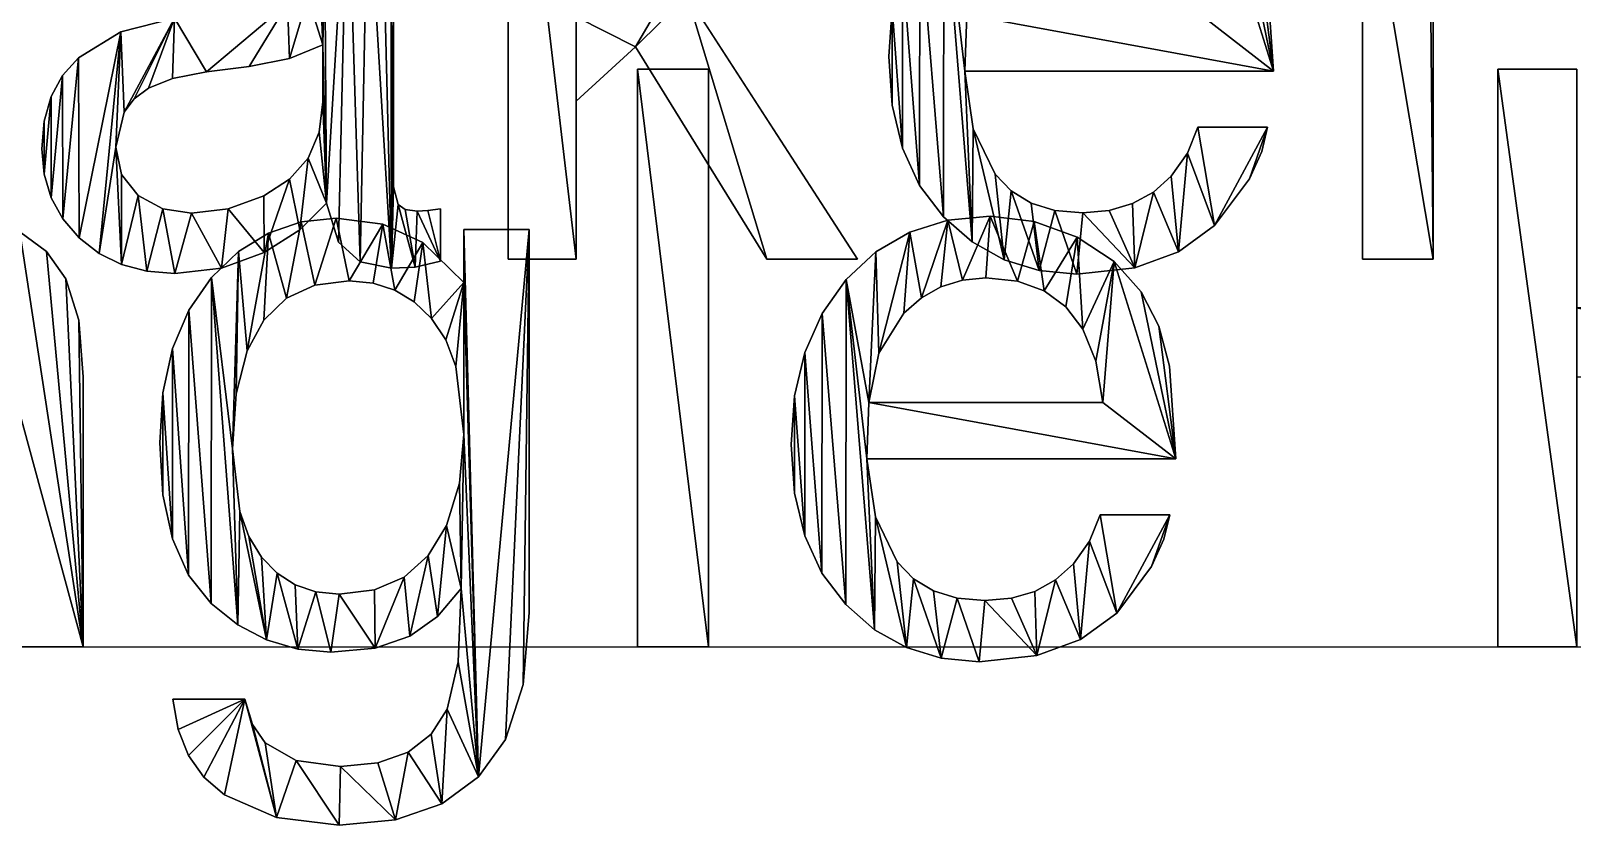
# Model space of a CAD drawing. Extents: x 0 to 249, y -3 to 160.
# Drawn here: x 16.71 to 41.96, y -2.92 to 10.09 of the extents above; entities that cross this region are included whole.
import ezdxf

# ---------------------------------------------------------------- set-up
doc = ezdxf.new("R2010")
doc.units = 0
doc.layers.get('0').update_dxf_attribs({"color": 13, "linetype": 'CONTINUOUS'})

# ---------------------------------------------------------------- blocks, each defined once
blk = doc.blocks.new('BUILD_BOX')
for p, q in [((0, 0), (248.92, 0)), ((0, 0, 149.86), (248.92, 0, 149.86))]:
    blk.add_line(p, q)
at = {"color": 254}
mesh = blk.add_polyface(dxfattribs=at)
corners = [(248.92, 0), (0, 160.02), (0, 0), (248.92, 160.02)]
mesh.append_faces([[corners[k] for k in face] for face in [(0, 1, 2), (1, 0, 3)]], dxfattribs={"vtx0": -1, "color": 254})
blk = doc.blocks.new('MAKERBOT_REPLICATOR_2X')
at = {"color": 18}
for p, q in [((18.181, 0, 0.051), (18.181, 9.464, 0.051)), ((32.174, 0, 0.051), (32.174, 6.9, 0.051)), ((21.112, 4.317, 0.051), (23.902, 0, 0.051)), ((24.418, 3.318, 0.051), (24.474, 4.11, 0.051)), ((10.884, 3.007, 0.051), (11.146, 3.299, 0.051)), ((14.599, 3.286, 0.051), (13.942, 3.157, 0.051)), ((15.147, 3.511, 0.051), (14.599, 3.286, 0.051)), ((15.147, 2.577, 0.051), (15.147, 3.511, 0.051)), ((20.268, 3.479, 0.051), (19.296, 2.59, 0.051)), ((22.42, 0, 0.051), (20.268, 3.479, 0.051)), ((24.473, 2.521, 0.051), (24.418, 3.318, 0.051)), ((13.24, 3.067, 0.051), (12.687, 2.959, 0.051)), ((13.942, 3.157, 0.051), (13.24, 3.067, 0.051)), ((30.718, 3.08, 0.051), (25.661, 3.08, 0.051)), ((10.696, 2.662, 0.051), (10.884, 3.007, 0.051)), ((12.293, 2.803, 0.051), (12.059, 2.629, 0.051)), ((12.687, 2.959, 0.051), (12.293, 2.803, 0.051)), ((10.584, 2.263, 0.051), (10.696, 2.662, 0.051)), ((12.059, 2.629, 0.051), (11.891, 2.41, 0.051)), ((15.086, 2.08, 0.051), (15.147, 2.577, 0.051)), ((19.296, 2.59, 0.051), (19.296, 0, 0.051)), ((11.891, 2.41, 0.051), (11.758, 1.836, 0.051)), ((24.641, 1.818, 0.051), (24.473, 2.521, 0.051)), ((10.547, 1.81, 0.051), (10.584, 2.263, 0.051)), ((14.905, 1.657, 0.051), (15.086, 2.08, 0.051)), ((29.307, 1.735, 0.051), (29.481, 2.165, 0.051)), ((29.481, 2.165, 0.051), (30.622, 2.165, 0.051)), ((30.622, 2.165, 0.051), (30.524, 1.763, 0.051)), ((10.585, 1.391, 0.051), (10.547, 1.81, 0.051)), ((11.758, 1.836, 0.051), (11.85, 1.387, 0.051)), ((24.921, 1.208, 0.051), (24.641, 1.818, 0.051)), ((14.603, 1.31, 0.051), (14.905, 1.657, 0.051)), ((29.043, 1.359, 0.051), (29.307, 1.735, 0.051)), ((30.524, 1.763, 0.051), (30.322, 1.318, 0.051)), ((10.699, 1.007, 0.051), (10.585, 1.391, 0.051)), ((11.85, 1.387, 0.051), (12.125, 1.044, 0.051)), ((14.18, 1.037, 0.051), (14.603, 1.31, 0.051)), ((26.157, 1.395, 0.051), (26.421, 1.117, 0.051)), ((28.75, 1.097, 0.051), (29.043, 1.359, 0.051)), ((12.125, 1.044, 0.051), (12.526, 0.826, 0.051)), ((13.597, 0.825, 0.051), (14.18, 1.037, 0.051)), ((25.313, 0.693, 0.051), (24.921, 1.208, 0.051)), ((26.421, 1.117, 0.051), (26.748, 0.919, 0.051)), ((28.41, 0.91, 0.051), (28.75, 1.097, 0.051)), ((10.889, 0.661, 0.051), (10.699, 1.007, 0.051)), ((12.526, 0.826, 0.051), (12.995, 0.754, 0.051)), ((12.995, 0.754, 0.051), (13.597, 0.825, 0.051)), ((15.205, 0.915, 0.051), (14.773, 0.482, 0.051)), ((15.404, 0.277, 0.051), (15.205, 0.915, 0.051)), ((16.38, 0.896, 0.051), (16.496, 0.813, 0.051)), ((16.496, 0.813, 0.051), (16.693, 0.786, 0.051)), ((16.693, 0.786, 0.051), (16.867, 0.796, 0.051)), ((16.867, 0.796, 0.051), (17.073, 0.825, 0.051)), ((17.073, 0.825, 0.051), (17.073, -0.032, 0.051)), ((26.748, 0.919, 0.051), (27.139, 0.8, 0.051)), ((27.139, 0.8, 0.051), (27.594, 0.76, 0.051)), ((27.594, 0.76, 0.051), (28.025, 0.798, 0.051)), ((28.025, 0.798, 0.051), (28.41, 0.91, 0.051)), ((11.155, 0.351, 0.051), (10.889, 0.661, 0.051)), ((25.785, 0.282, 0.051), (25.313, 0.693, 0.051)), ((11.482, 0.096, 0.051), (11.155, 0.351, 0.051)), ((14.773, 0.482, 0.051), (14.187, 0.11, 0.051)), ((15.757, -0.042, 0.051), (15.404, 0.277, 0.051)), ((26.307, -0.01, 0.051), (25.785, 0.282, 0.051)), ((11.852, -0.086, 0.051), (11.482, 0.096, 0.051)), ((14.187, 0.11, 0.051), (13.489, -0.147, 0.051)), ((19.296, 0, 0.051), (18.181, 0, 0.051)), ((23.902, 0, 0.051), (22.42, 0, 0.051)), ((33.334, 0, 0.051), (32.174, 0, 0.051)), ((12.266, -0.195, 0.051), (11.852, -0.086, 0.051)), ((12.724, -0.232, 0.051), (12.266, -0.195, 0.051)), ((13.489, -0.147, 0.051), (12.724, -0.232, 0.051)), ((16.274, -0.148, 0.051), (15.757, -0.042, 0.051)), ((16.661, -0.129, 0.051), (16.274, -0.148, 0.051)), ((17.073, -0.032, 0.051), (16.661, -0.129, 0.051)), ((26.877, -0.186, 0.051), (26.307, -0.01, 0.051)), ((27.497, -0.245, 0.051), (26.877, -0.186, 0.051))]:
    blk.add_line(p, q, dxfattribs=at)
for points in [[(16.259, 5.618, 0.051), (16.306, 5.161, 0.051), (16.306, 1.185, 0.051), (16.38, 0.896, 0.051)], [(30.441, 5.252, 0.051), (30.615, 4.6, 0.051), (30.718, 3.08, 0.051)], [(33.452, 4.66, 0.051), (33.334, 3.969, 0.051), (33.334, 0, 0.051)], [(11.146, 3.299, 0.051), (11.838, 3.725, 0.051), (12.718, 3.949, 0.051), (14.567, 4.181, 0.051)], [(25.661, 3.08, 0.051), (25.801, 2.133, 0.051), (26.157, 1.395, 0.051)], [(30.322, 1.318, 0.051), (29.752, 0.554, 0.051), (29.161, 0.122, 0.051)], [(29.161, 0.122, 0.051), (28.444, -0.142, 0.051), (27.497, -0.245, 0.051)]]:
    blk.add_polyline3d(points, dxfattribs=at)
mesh = blk.add_polyface(dxfattribs=at)
corners = [(22.42, 0, 0.051), (21.112, 4.317, 0.051), (20.268, 3.479, 0.051), (23.902, 0, 0.051), (19.296, 3.969, 0.051), (19.296, 2.59, 0.051), (22.272, 6.9, 0.051), (23.754, 6.9, 0.051), (19.296, 0, 0.051), (18.181, 9.464, 0.051), (18.181, 0, 0.051), (19.296, 9.464, 0.051)]
mesh.append_faces([[corners[k] for k in face] for face in [(1, 0, 3), (6, 1, 7), (8, 9, 10)]], dxfattribs={"vtx0": -1, "color": 18})
mesh.append_faces([[corners[k] for k in face] for face in [(0, 1, 2), (2, 4, 5), (4, 2, 6), (9, 8, 11), (11, 5, 4)]], dxfattribs={"vtx0": -1, "vtx1": -1, "color": 18})
mesh.append_faces([[corners[k] for k in face] for face in [(6, 2, 1)]], dxfattribs={"vtx0": -1, "vtx1": -1, "vtx2": -1, "color": 18})
mesh.append_faces([[corners[k] for k in face] for face in [(11, 8, 5)]], dxfattribs={"vtx0": -1, "vtx2": -1, "color": 18})
mesh = blk.add_polyface(dxfattribs=at)
corners = [(11.852, -0.086, 0.051), (11.758, 1.836, 0.051), (11.482, 0.096, 0.051), (11.85, 1.387, 0.051), (12.125, 1.044, 0.051), (12.266, -0.195, 0.051), (12.526, 0.826, 0.051), (12.724, -0.232, 0.051), (12.995, 0.754, 0.051), (13.489, -0.147, 0.051), (13.597, 0.825, 0.051), (14.187, 0.11, 0.051), (14.18, 1.037, 0.051), (14.603, 1.31, 0.051), (14.773, 0.482, 0.051), (14.905, 1.657, 0.051), (15.205, 0.915, 0.051), (15.086, 2.08, 0.051), (15.147, 2.577, 0.051), (15.147, 3.511, 0.051), (15.179, 4.961, 0.051), (16.274, -0.148, 0.051), (16.38, 0.896, 0.051), (16.306, 1.185, 0.051), (16.661, -0.129, 0.051), (16.496, 0.813, 0.051), (16.693, 0.786, 0.051), (17.073, -0.032, 0.051), (16.867, 0.796, 0.051), (17.073, 0.825, 0.051), (11.983, 4.793, 0.051), (10.965, 5.383, 0.051), (10.901, 4.793, 0.051), (11.124, 5.875, 0.051), (11.379, 6.27, 0.051), (11.729, 6.568, 0.051), (12.085, 5.262, 0.051), (12.588, 6.943, 0.051), (12.26, 5.599, 0.051), (12.483, 5.813, 0.051), (12.772, 5.966, 0.051), (13.575, 7.068, 0.051), (13.549, 6.088, 0.051), (14.244, 6.021, 0.051), (14.678, 6.952, 0.051), (14.757, 5.821, 0.051), (15.552, 6.604, 0.051), (15.073, 5.472, 0.051), (15.404, 0.277, 0.051), (15.757, -0.042, 0.051), (15.882, 6.34, 0.051), (16.118, 6.011, 0.051), (16.259, 5.618, 0.051), (16.306, 5.161, 0.051), (10.585, 1.391, 0.051), (10.584, 2.263, 0.051), (10.547, 1.81, 0.051), (10.696, 2.662, 0.051), (10.699, 1.007, 0.051), (10.884, 3.007, 0.051), (10.889, 0.661, 0.051), (11.146, 3.299, 0.051), (11.155, 0.351, 0.051), (11.838, 3.725, 0.051), (11.891, 2.41, 0.051), (12.718, 3.949, 0.051), (12.059, 2.629, 0.051), (12.293, 2.803, 0.051), (12.687, 2.959, 0.051), (13.24, 3.067, 0.051), (14.567, 4.181, 0.051), (13.942, 3.157, 0.051), (14.599, 3.286, 0.051), (14.9, 4.291, 0.051), (15.101, 4.516, 0.051)]
mesh.append_faces([[corners[k] for k in face] for face in [(28, 27, 29), (30, 31, 32), (54, 55, 56)]], dxfattribs={"vtx0": -1, "color": 18})
mesh.append_faces([[corners[k] for k in face] for face in [(0, 1, 2), (1, 0, 3), (3, 0, 4), (4, 5, 6), (6, 7, 8), (8, 9, 10), (10, 11, 12), (12, 11, 13), (13, 14, 15), (15, 16, 17), (17, 16, 18), (18, 16, 19), (22, 24, 25), (25, 24, 26), (26, 27, 28), (31, 30, 33), (33, 30, 34), (34, 30, 35), (35, 36, 37), (37, 40, 41), (41, 43, 44), (44, 45, 46), (46, 49, 50), (50, 21, 51), (51, 21, 52), (52, 21, 53), (53, 21, 23), (55, 54, 57), (57, 58, 59), (59, 60, 61), (61, 62, 63), (63, 64, 65), (65, 69, 70), (70, 72, 73), (73, 19, 74), (74, 19, 20)]], dxfattribs={"vtx0": -1, "vtx1": -1, "color": 18})
mesh.append_faces([[corners[k] for k in face] for face in [(19, 16, 20), (46, 20, 16), (63, 2, 1)]], dxfattribs={"vtx0": -1, "vtx1": -1, "vtx2": -1, "color": 18})
mesh.append_faces([[corners[k] for k in face] for face in [(4, 0, 5), (6, 5, 7), (8, 7, 9), (10, 9, 11), (13, 11, 14), (15, 14, 16), (21, 22, 23), (22, 21, 24), (26, 24, 27), (35, 30, 36), (37, 36, 38), (37, 38, 39), (37, 39, 40), (41, 40, 42), (41, 42, 43), (44, 43, 45), (46, 45, 47), (46, 47, 20), (46, 16, 48), (46, 48, 49), (50, 49, 21), (57, 54, 58), (59, 58, 60), (61, 60, 62), (63, 62, 2), (63, 1, 64), (65, 64, 66), (65, 66, 67), (65, 67, 68), (65, 68, 69), (70, 69, 71), (70, 71, 72), (73, 72, 19)]], dxfattribs={"vtx0": -1, "vtx2": -1, "color": 18})
mesh = blk.add_polyface(dxfattribs=at)
corners = [(24.473, 2.521, 0.051), (24.474, 4.11, 0.051), (24.418, 3.318, 0.051), (24.641, 1.818, 0.051), (24.643, 4.824, 0.051), (24.921, 1.208, 0.051), (24.925, 5.46, 0.051), (25.313, 0.693, 0.051), (25.319, 6.017, 0.051), (25.785, 0.282, 0.051), (25.661, 3.08, 0.051), (25.801, 2.133, 0.051), (26.307, -0.01, 0.051), (26.157, 1.395, 0.051), (26.421, 1.117, 0.051), (26.877, -0.186, 0.051), (26.748, 0.919, 0.051), (27.139, 0.8, 0.051), (27.497, -0.245, 0.051), (27.594, 0.76, 0.051), (28.444, -0.142, 0.051), (28.025, 0.798, 0.051), (28.41, 0.91, 0.051), (28.75, 1.097, 0.051), (29.161, 0.122, 0.051), (29.043, 1.359, 0.051), (29.307, 1.735, 0.051), (29.752, 0.554, 0.051), (29.481, 2.165, 0.051), (30.622, 2.165, 0.051), (30.322, 1.318, 0.051), (30.524, 1.763, 0.051), (30.718, 3.08, 0.051), (25.693, 4.001, 0.051), (29.526, 4.001, 0.051), (29.708, 6.315, 0.051), (30.151, 5.818, 0.051), (30.441, 5.252, 0.051), (30.615, 4.6, 0.051), (25.805, 6.471, 0.051), (25.853, 4.812, 0.051), (26.36, 6.795, 0.051), (26.267, 5.467, 0.051), (26.553, 5.719, 0.051), (26.984, 6.99, 0.051), (26.872, 5.899, 0.051), (27.223, 6.007, 0.051), (27.677, 7.055, 0.051), (27.607, 6.043, 0.051), (28.124, 5.991, 0.051), (28.401, 6.968, 0.051), (28.562, 5.834, 0.051), (29.101, 6.71, 0.051), (28.92, 5.572, 0.051), (29.198, 5.206, 0.051), (29.409, 4.679, 0.051)]
mesh.append_faces([[corners[k] for k in face] for face in [(0, 1, 2), (29, 30, 31), (37, 32, 38)]], dxfattribs={"vtx0": -1, "color": 18})
mesh.append_faces([[corners[k] for k in face] for face in [(1, 3, 4), (4, 5, 6), (6, 7, 8), (10, 9, 11), (11, 12, 13), (13, 12, 14), (14, 15, 16), (16, 15, 17), (17, 18, 19), (19, 20, 21), (21, 20, 22), (22, 20, 23), (23, 24, 25), (25, 24, 26), (26, 27, 28), (28, 27, 29), (32, 33, 10), (33, 32, 34), (35, 32, 36), (36, 32, 37), (8, 33, 39), (39, 40, 41), (41, 43, 44), (44, 46, 47), (47, 49, 50), (50, 51, 52), (52, 54, 35)]], dxfattribs={"vtx0": -1, "vtx1": -1, "color": 18})
mesh.append_faces([[corners[k] for k in face] for face in [(8, 9, 10), (34, 32, 35), (33, 8, 10)]], dxfattribs={"vtx0": -1, "vtx1": -1, "vtx2": -1, "color": 18})
mesh.append_faces([[corners[k] for k in face] for face in [(1, 0, 3), (4, 3, 5), (6, 5, 7), (8, 7, 9), (11, 9, 12), (14, 12, 15), (17, 15, 18), (19, 18, 20), (23, 20, 24), (26, 24, 27), (29, 27, 30), (39, 33, 40), (41, 40, 42), (41, 42, 43), (44, 43, 45), (44, 45, 46), (47, 46, 48), (47, 48, 49), (50, 49, 51), (52, 51, 53), (52, 53, 54), (35, 54, 55), (35, 55, 34)]], dxfattribs={"vtx0": -1, "vtx2": -1, "color": 18})
mesh = blk.add_polyface(dxfattribs=at)
corners = [(33.334, 0, 0.051), (32.174, 6.9, 0.051), (32.174, 0, 0.051), (33.276, 5.708, 0.051), (33.334, 3.969, 0.051), (33.51, 6.094, 0.051), (33.452, 4.66, 0.051), (33.804, 5.267, 0.051), (33.94, 6.555, 0.051), (34.065, 5.513, 0.051), (34.508, 6.93, 0.051), (34.376, 5.69, 0.051), (34.738, 5.795, 0.051), (35.157, 7.055, 0.051), (35.151, 5.831, 0.051), (35.341, 5.824, 0.051), (35.267, 7.048, 0.051), (35.531, 7.022, 0.051), (35.531, 5.798, 0.051), (33.276, 6.9, 0.051)]
mesh.append_faces([[corners[k] for k in face] for face in [(0, 1, 2), (17, 15, 18)]], dxfattribs={"vtx0": -1, "color": 18})
mesh.append_faces([[corners[k] for k in face] for face in [(3, 4, 5), (5, 7, 8), (8, 9, 10), (10, 12, 13), (13, 15, 16), (16, 15, 17)]], dxfattribs={"vtx0": -1, "vtx1": -1, "color": 18})
mesh.append_faces([[corners[k] for k in face] for face in [(1, 0, 3)]], dxfattribs={"vtx0": -1, "vtx1": -1, "vtx2": -1, "color": 18})
mesh.append_faces([[corners[k] for k in face] for face in [(3, 0, 4), (5, 4, 6), (5, 6, 7), (8, 7, 9), (10, 9, 11), (10, 11, 12), (13, 12, 14), (13, 14, 15)]], dxfattribs={"vtx0": -1, "vtx2": -1, "color": 18})
mesh.append_faces([[corners[k] for k in face] for face in [(19, 1, 3)]], dxfattribs={"vtx1": -1, "color": 18})
blk = doc.blocks.new('3D_PRINTER_BUILD_VOLUME')
at = {"color": 18}
for p, q in [((26.653, 9.464, 0.051), (27.813, 9.464, 0.051)), ((26.653, 0, 0.051), (26.653, 9.464, 0.051)), ((27.813, 9.464, 0.051), (27.813, 0, 0.051)), ((40.743, 9.464, 0.051), (42.038, 9.464, 0.051)), ((40.743, 0, 0.051), (40.743, 9.464, 0.051)), ((20.608, 6.779, 0.051), (21.141, 6.962, 0.051)), ((21.141, 6.962, 0.051), (21.718, 7.022, 0.051)), ((21.718, 7.022, 0.051), (22.479, 6.923, 0.051)), ((22.479, 6.923, 0.051), (23.136, 6.623, 0.051)), ((23.806, 5.966, 0.051), (23.806, 6.836, 0.051)), ((23.806, 6.836, 0.051), (24.875, 6.836, 0.051)), ((31.109, 6.795, 0.051), (31.733, 6.99, 0.051)), ((31.733, 6.99, 0.051), (32.426, 7.055, 0.051)), ((32.426, 7.055, 0.051), (33.149, 6.968, 0.051)), ((33.149, 6.968, 0.051), (33.85, 6.71, 0.051)), ((16.532, 6.799, 0.051), (16.969, 6.478, 0.051)), ((20.118, 6.475, 0.051), (20.608, 6.779, 0.051)), ((23.136, 6.623, 0.051), (23.806, 5.966, 0.051)), ((30.554, 6.471, 0.051), (31.109, 6.795, 0.051)), ((33.85, 6.71, 0.051), (34.457, 6.315, 0.051)), ((16.969, 6.478, 0.051), (17.286, 6.03, 0.051)), ((19.673, 6.05, 0.051), (20.118, 6.475, 0.051)), ((30.068, 6.017, 0.051), (30.554, 6.471, 0.051)), ((34.457, 6.315, 0.051), (34.9, 5.818, 0.051)), ((17.286, 6.03, 0.051), (17.499, 5.349, 0.051)), ((19.302, 5.516, 0.051), (19.673, 6.05, 0.051)), ((21.367, 5.926, 0.051), (20.9, 5.711, 0.051)), ((21.931, 5.998, 0.051), (21.367, 5.926, 0.051)), ((22.322, 5.959, 0.051), (21.931, 5.998, 0.051)), ((22.677, 5.843, 0.051), (22.322, 5.959, 0.051)), ((22.995, 5.65, 0.051), (22.677, 5.843, 0.051)), ((29.673, 5.46, 0.051), (30.068, 6.017, 0.051)), ((31.621, 5.899, 0.051), (31.302, 5.719, 0.051)), ((31.972, 6.007, 0.051), (31.621, 5.899, 0.051)), ((32.355, 6.043, 0.051), (31.972, 6.007, 0.051)), ((32.873, 5.991, 0.051), (32.355, 6.043, 0.051)), ((33.31, 5.834, 0.051), (32.873, 5.991, 0.051)), ((33.668, 5.572, 0.051), (33.31, 5.834, 0.051)), ((34.9, 5.818, 0.051), (35.19, 5.252, 0.051)), ((20.9, 5.711, 0.051), (20.53, 5.353, 0.051)), ((23.278, 5.38, 0.051), (22.995, 5.65, 0.051)), ((31.302, 5.719, 0.051), (31.015, 5.467, 0.051)), ((33.946, 5.206, 0.051), (33.668, 5.572, 0.051)), ((19.037, 4.887, 0.051), (19.302, 5.516, 0.051)), ((20.53, 5.353, 0.051), (20.256, 4.851, 0.051)), ((23.509, 5.029, 0.051), (23.278, 5.38, 0.051)), ((29.392, 4.824, 0.051), (29.673, 5.46, 0.051)), ((31.015, 5.467, 0.051), (30.601, 4.812, 0.051)), ((34.157, 4.679, 0.051), (33.946, 5.206, 0.051)), ((18.879, 4.163, 0.051), (19.037, 4.887, 0.051)), ((20.256, 4.851, 0.051), (20.077, 4.144, 0.051)), ((23.674, 4.595, 0.051), (23.509, 5.029, 0.051)), ((29.222, 4.11, 0.051), (29.392, 4.824, 0.051)), ((30.601, 4.812, 0.051), (30.442, 4.001, 0.051)), ((34.275, 4.001, 0.051), (34.157, 4.679, 0.051)), ((29.166, 3.318, 0.051), (29.222, 4.11, 0.051)), ((30.442, 4.001, 0.051), (34.275, 4.001, 0.051)), ((29.222, 2.521, 0.051), (29.166, 3.318, 0.051)), ((35.467, 3.08, 0.051), (30.409, 3.08, 0.051)), ((23.522, 1.991, 0.051), (23.735, 2.682, 0.051)), ((19.036, 1.768, 0.051), (18.878, 2.491, 0.051)), ((29.39, 1.818, 0.051), (29.222, 2.521, 0.051)), ((20.136, 2.22, 0.051), (20.284, 1.811, 0.051)), ((34.056, 1.735, 0.051), (34.23, 2.165, 0.051)), ((34.23, 2.165, 0.051), (35.37, 2.165, 0.051)), ((35.37, 2.165, 0.051), (35.273, 1.763, 0.051)), ((19.299, 1.175, 0.051), (19.036, 1.768, 0.051)), ((20.284, 1.811, 0.051), (20.491, 1.472, 0.051)), ((23.222, 1.497, 0.051), (23.522, 1.991, 0.051)), ((29.67, 1.208, 0.051), (29.39, 1.818, 0.051)), ((33.792, 1.359, 0.051), (34.056, 1.735, 0.051)), ((35.273, 1.763, 0.051), (35.071, 1.318, 0.051)), ((20.491, 1.472, 0.051), (20.748, 1.206, 0.051)), ((22.828, 1.145, 0.051), (23.222, 1.497, 0.051)), ((30.906, 1.395, 0.051), (31.169, 1.117, 0.051)), ((33.498, 1.097, 0.051), (33.792, 1.359, 0.051)), ((19.666, 0.712, 0.051), (19.299, 1.175, 0.051)), ((20.748, 1.206, 0.051), (21.046, 1.016, 0.051)), ((21.046, 1.016, 0.051), (21.384, 0.901, 0.051)), ((22.342, 0.934, 0.051), (22.828, 1.145, 0.051)), ((30.062, 0.693, 0.051), (29.67, 1.208, 0.051)), ((31.169, 1.117, 0.051), (31.497, 0.919, 0.051)), ((33.159, 0.91, 0.051), (33.498, 1.097, 0.051)), ((21.384, 0.901, 0.051), (21.764, 0.863, 0.051)), ((21.764, 0.863, 0.051), (22.342, 0.934, 0.051)), ((23.761, 0.96, 0.051), (23.377, 0.499, 0.051)), ((31.497, 0.919, 0.051), (31.888, 0.8, 0.051)), ((31.888, 0.8, 0.051), (32.342, 0.76, 0.051)), ((32.342, 0.76, 0.051), (32.774, 0.798, 0.051)), ((32.774, 0.798, 0.051), (33.159, 0.91, 0.051)), ((20.104, 0.364, 0.051), (19.666, 0.712, 0.051)), ((30.534, 0.282, 0.051), (30.062, 0.693, 0.051)), ((20.577, 0.115, 0.051), (20.104, 0.364, 0.051)), ((23.377, 0.499, 0.051), (22.923, 0.174, 0.051)), ((31.055, -0.01, 0.051), (30.534, 0.282, 0.051)), ((21.085, -0.034, 0.051), (20.577, 0.115, 0.051)), ((22.923, 0.174, 0.051), (22.355, -0.019, 0.051)), ((17.569, 0, 0.051), (16.39, 0, 0.051)), ((21.628, -0.084, 0.051), (21.085, -0.034, 0.051)), ((22.355, -0.019, 0.051), (21.628, -0.084, 0.051)), ((27.813, 0, 0.051), (26.653, 0, 0.051)), ((31.626, -0.186, 0.051), (31.055, -0.01, 0.051)), ((32.246, -0.245, 0.051), (31.626, -0.186, 0.051)), ((42.038, 0, 0.051), (40.743, 0, 0.051)), ((19.125, -1.353, 0.051), (19.038, -0.857, 0.051)), ((19.038, -0.857, 0.051), (20.217, -0.857, 0.051)), ((20.217, -0.857, 0.051), (20.343, -1.268, 0.051)), ((23.271, -1.429, 0.051), (23.535, -1.018, 0.051)), ((19.296, -1.779, 0.051), (19.125, -1.353, 0.051)), ((20.343, -1.268, 0.051), (20.552, -1.572, 0.051)), ((22.893, -1.723, 0.051), (23.271, -1.429, 0.051)), ((20.552, -1.572, 0.051), (21.058, -1.862, 0.051)), ((22.399, -1.9, 0.051), (22.893, -1.723, 0.051)), ((19.55, -2.134, 0.051), (19.296, -1.779, 0.051)), ((21.058, -1.862, 0.051), (21.789, -1.959, 0.051)), ((21.789, -1.959, 0.051), (22.399, -1.9, 0.051)), ((19.889, -2.419, 0.051), (19.55, -2.134, 0.051)), ((24.048, -2.128, 0.051), (23.447, -2.567, 0.051))]:
    blk.add_line(p, q, dxfattribs=at)
for points in [[(24.875, 6.836, 0.051), (24.875, 0.56, 0.051), (24.779, -0.615, 0.051), (24.489, -1.514, 0.051), (24.048, -2.128, 0.051)], [(17.499, 5.349, 0.051), (17.569, 4.426, 0.051), (17.569, 0, 0.051)], [(35.19, 5.252, 0.051), (35.364, 4.6, 0.051), (35.467, 3.08, 0.051)], [(23.735, 2.682, 0.051), (23.806, 3.479, 0.051), (23.674, 4.595, 0.051)], [(18.878, 2.491, 0.051), (18.826, 3.344, 0.051), (18.879, 4.163, 0.051)], [(20.077, 4.144, 0.051), (20.018, 3.247, 0.051), (20.136, 2.22, 0.051)], [(30.409, 3.08, 0.051), (30.55, 2.133, 0.051), (30.906, 1.395, 0.051)], [(35.071, 1.318, 0.051), (34.501, 0.554, 0.051), (33.909, 0.122, 0.051)], [(23.535, -1.018, 0.051), (23.714, -0.246, 0.051), (23.761, 0.96, 0.051)], [(33.909, 0.122, 0.051), (33.193, -0.142, 0.051), (32.246, -0.245, 0.051)], [(23.447, -2.567, 0.051), (22.685, -2.831, 0.051), (21.764, -2.919, 0.051), (20.738, -2.794, 0.051), (19.889, -2.419, 0.051)]]:
    blk.add_polyline3d(points, dxfattribs=at)
for name, p in [('BUILD_BOX', (0, 0)), ('MAKERBOT_REPLICATOR_2X', (6.35, 6.35, 149.86))]:
    blk.add_blockref(name, p)
mesh = blk.add_polyface(dxfattribs=at)
corners = [(27.813, 0, 0.051), (26.653, 9.464, 0.051), (26.653, 0, 0.051), (27.813, 9.464, 0.051)]
mesh.append_faces([[corners[k] for k in face] for face in [(0, 1, 2), (1, 0, 3)]], dxfattribs={"vtx0": -1, "color": 18})
mesh = blk.add_polyface(dxfattribs=at)
corners = [(48.256, 0, 0.051), (46.961, 4.426, 0.051), (46.961, 0, 0.051), (46.961, 5.554, 0.051), (46.961, 9.464, 0.051), (48.256, 9.464, 0.051), (42.038, 5.554, 0.051), (42.038, 4.426, 0.051), (42.038, 0, 0.051), (40.743, 9.464, 0.051), (40.743, 0, 0.051), (42.038, 9.464, 0.051)]
mesh.append_faces([[corners[k] for k in face] for face in [(0, 1, 2), (4, 0, 5), (8, 9, 10)]], dxfattribs={"vtx0": -1, "color": 18})
mesh.append_faces([[corners[k] for k in face] for face in [(3, 0, 4), (1, 6, 7), (6, 1, 3), (9, 8, 11), (11, 7, 6)]], dxfattribs={"vtx0": -1, "vtx1": -1, "color": 18})
mesh.append_faces([[corners[k] for k in face] for face in [(1, 0, 3)]], dxfattribs={"vtx0": -1, "vtx1": -1, "vtx2": -1, "color": 18})
mesh.append_faces([[corners[k] for k in face] for face in [(11, 8, 7)]], dxfattribs={"vtx0": -1, "vtx2": -1, "color": 18})
mesh = blk.add_polyface(dxfattribs=at)
corners = [(17.569, 0, 0.051), (16.39, 4.349, 0.051), (16.39, 0, 0.051), (16.532, 6.799, 0.051), (16.969, 6.478, 0.051), (17.286, 6.03, 0.051), (17.499, 5.349, 0.051), (17.569, 4.426, 0.051), (13.105, 0, 0.051), (11.945, 6.9, 0.051), (11.945, 0, 0.051), (13.047, 5.921, 0.051), (13.105, 3.614, 0.051), (13.192, 4.655, 0.051), (13.551, 6.441, 0.051), (13.329, 5.013, 0.051), (13.569, 5.36, 0.051), (14.084, 6.791, 0.051), (13.958, 5.715, 0.051), (14.406, 5.927, 0.051), (14.662, 6.989, 0.051), (15.083, 6.011, 0.051), (15.302, 7.055, 0.051), (15.457, 5.971, 0.051), (15.976, 6.991, 0.051), (15.769, 5.85, 0.051), (16.018, 5.649, 0.051), (16.204, 5.367, 0.051), (16.344, 4.919, 0.051), (13.047, 6.9, 0.051)]
mesh.append_faces([[corners[k] for k in face] for face in [(0, 1, 2), (6, 0, 7), (8, 9, 10)]], dxfattribs={"vtx0": -1, "color": 18})
mesh.append_faces([[corners[k] for k in face] for face in [(3, 0, 4), (4, 0, 5), (5, 0, 6), (11, 13, 14), (14, 16, 17), (17, 19, 20), (20, 21, 22), (22, 23, 24), (24, 26, 3)]], dxfattribs={"vtx0": -1, "vtx1": -1, "color": 18})
mesh.append_faces([[corners[k] for k in face] for face in [(1, 0, 3), (9, 8, 11)]], dxfattribs={"vtx0": -1, "vtx1": -1, "vtx2": -1, "color": 18})
mesh.append_faces([[corners[k] for k in face] for face in [(11, 8, 12), (11, 12, 13), (14, 13, 15), (14, 15, 16), (17, 16, 18), (17, 18, 19), (20, 19, 21), (22, 21, 23), (24, 23, 25), (24, 25, 26), (3, 26, 27), (3, 27, 28), (3, 28, 1)]], dxfattribs={"vtx0": -1, "vtx2": -1, "color": 18})
mesh.append_faces([[corners[k] for k in face] for face in [(29, 9, 11)]], dxfattribs={"vtx1": -1, "color": 18})
mesh = blk.add_polyface(dxfattribs=at)
corners = [(19.125, -1.353, 0.051), (20.217, -0.857, 0.051), (19.038, -0.857, 0.051), (19.296, -1.779, 0.051), (19.55, -2.134, 0.051), (19.889, -2.419, 0.051), (20.738, -2.794, 0.051), (20.343, -1.268, 0.051), (20.552, -1.572, 0.051), (21.058, -1.862, 0.051), (21.764, -2.919, 0.051), (21.789, -1.959, 0.051), (22.685, -2.831, 0.051), (22.399, -1.9, 0.051), (22.893, -1.723, 0.051), (23.447, -2.567, 0.051), (23.271, -1.429, 0.051), (23.535, -1.018, 0.051), (24.048, -2.128, 0.051), (23.714, -0.246, 0.051), (23.761, 0.96, 0.051), (23.806, 3.479, 0.051), (23.806, 5.966, 0.051), (23.806, 6.836, 0.051), (24.875, 6.836, 0.051), (24.489, -1.514, 0.051), (24.779, -0.615, 0.051), (24.875, 0.56, 0.051), (20.018, 3.247, 0.051), (20.118, 6.475, 0.051), (19.673, 6.05, 0.051), (20.077, 4.144, 0.051), (20.256, 4.851, 0.051), (20.608, 6.779, 0.051), (20.53, 5.353, 0.051), (20.9, 5.711, 0.051), (21.141, 6.962, 0.051), (21.367, 5.926, 0.051), (21.718, 7.022, 0.051), (21.931, 5.998, 0.051), (22.479, 6.923, 0.051), (22.322, 5.959, 0.051), (22.677, 5.843, 0.051), (23.136, 6.623, 0.051), (22.995, 5.65, 0.051), (23.278, 5.38, 0.051), (23.509, 5.029, 0.051), (23.674, 4.595, 0.051), (18.878, 2.491, 0.051), (18.879, 4.163, 0.051), (18.826, 3.344, 0.051), (19.036, 1.768, 0.051), (19.037, 4.887, 0.051), (19.299, 1.175, 0.051), (19.302, 5.516, 0.051), (19.666, 0.712, 0.051), (20.104, 0.364, 0.051), (20.136, 2.22, 0.051), (20.577, 0.115, 0.051), (20.284, 1.811, 0.051), (20.491, 1.472, 0.051), (20.748, 1.206, 0.051), (21.085, -0.034, 0.051), (21.046, 1.016, 0.051), (21.384, 0.901, 0.051), (21.628, -0.084, 0.051), (21.764, 0.863, 0.051), (22.355, -0.019, 0.051), (22.342, 0.934, 0.051), (22.828, 1.145, 0.051), (22.923, 0.174, 0.051), (23.222, 1.497, 0.051), (23.377, 0.499, 0.051), (23.522, 1.991, 0.051), (23.735, 2.682, 0.051)]
mesh.append_faces([[corners[k] for k in face] for face in [(0, 1, 2), (24, 26, 27), (48, 49, 50)]], dxfattribs={"vtx0": -1, "color": 18})
mesh.append_faces([[corners[k] for k in face] for face in [(1, 6, 7), (7, 6, 8), (8, 6, 9), (9, 10, 11), (11, 12, 13), (13, 12, 14), (14, 15, 16), (16, 15, 17), (17, 18, 19), (19, 18, 20), (22, 18, 23), (23, 18, 24), (29, 32, 33), (33, 35, 36), (36, 37, 38), (38, 39, 40), (40, 42, 43), (43, 45, 22), (49, 51, 52), (52, 53, 54), (54, 55, 30), (28, 56, 57), (57, 58, 59), (59, 58, 60), (60, 58, 61), (61, 62, 63), (63, 62, 64), (64, 65, 66), (66, 67, 68), (68, 67, 69), (69, 70, 71), (71, 72, 73), (73, 20, 74), (74, 20, 21)]], dxfattribs={"vtx0": -1, "vtx1": -1, "color": 18})
mesh.append_faces([[corners[k] for k in face] for face in [(20, 18, 21), (21, 18, 22), (30, 56, 28)]], dxfattribs={"vtx0": -1, "vtx1": -1, "vtx2": -1, "color": 18})
mesh.append_faces([[corners[k] for k in face] for face in [(1, 0, 3), (1, 3, 4), (1, 4, 5), (1, 5, 6), (9, 6, 10), (11, 10, 12), (14, 12, 15), (17, 15, 18), (24, 18, 25), (24, 25, 26), (28, 29, 30), (29, 28, 31), (29, 31, 32), (33, 32, 34), (33, 34, 35), (36, 35, 37), (38, 37, 39), (40, 39, 41), (40, 41, 42), (43, 42, 44), (43, 44, 45), (22, 45, 46), (22, 46, 47), (22, 47, 21), (49, 48, 51), (52, 51, 53), (54, 53, 55), (30, 55, 56), (57, 56, 58), (61, 58, 62), (64, 62, 65), (66, 65, 67), (69, 67, 70), (71, 70, 72), (73, 72, 20)]], dxfattribs={"vtx0": -1, "vtx2": -1, "color": 18})
mesh = blk.add_polyface(dxfattribs=at)
corners = [(29.222, 2.521, 0.051), (29.222, 4.11, 0.051), (29.166, 3.318, 0.051), (29.39, 1.818, 0.051), (29.392, 4.824, 0.051), (29.67, 1.208, 0.051), (29.673, 5.46, 0.051), (30.062, 0.693, 0.051), (30.068, 6.017, 0.051), (30.534, 0.282, 0.051), (30.409, 3.08, 0.051), (30.55, 2.133, 0.051), (31.055, -0.01, 0.051), (30.906, 1.395, 0.051), (31.169, 1.117, 0.051), (31.626, -0.186, 0.051), (31.497, 0.919, 0.051), (31.888, 0.8, 0.051), (32.246, -0.245, 0.051), (32.342, 0.76, 0.051), (33.193, -0.142, 0.051), (32.774, 0.798, 0.051), (33.159, 0.91, 0.051), (33.498, 1.097, 0.051), (33.909, 0.122, 0.051), (33.792, 1.359, 0.051), (34.056, 1.735, 0.051), (34.501, 0.554, 0.051), (34.23, 2.165, 0.051), (35.37, 2.165, 0.051), (35.071, 1.318, 0.051), (35.273, 1.763, 0.051), (35.467, 3.08, 0.051), (30.442, 4.001, 0.051), (34.275, 4.001, 0.051), (34.457, 6.315, 0.051), (34.9, 5.818, 0.051), (35.19, 5.252, 0.051), (35.364, 4.6, 0.051), (30.554, 6.471, 0.051), (30.601, 4.812, 0.051), (31.109, 6.795, 0.051), (31.015, 5.467, 0.051), (31.302, 5.719, 0.051), (31.733, 6.99, 0.051), (31.621, 5.899, 0.051), (31.972, 6.007, 0.051), (32.426, 7.055, 0.051), (32.355, 6.043, 0.051), (32.873, 5.991, 0.051), (33.149, 6.968, 0.051), (33.31, 5.834, 0.051), (33.85, 6.71, 0.051), (33.668, 5.572, 0.051), (33.946, 5.206, 0.051), (34.157, 4.679, 0.051)]
mesh.append_faces([[corners[k] for k in face] for face in [(0, 1, 2), (29, 30, 31), (37, 32, 38)]], dxfattribs={"vtx0": -1, "color": 18})
mesh.append_faces([[corners[k] for k in face] for face in [(1, 3, 4), (4, 5, 6), (6, 7, 8), (10, 9, 11), (11, 12, 13), (13, 12, 14), (14, 15, 16), (16, 15, 17), (17, 18, 19), (19, 20, 21), (21, 20, 22), (22, 20, 23), (23, 24, 25), (25, 24, 26), (26, 27, 28), (28, 27, 29), (32, 33, 10), (33, 32, 34), (35, 32, 36), (36, 32, 37), (8, 33, 39), (39, 40, 41), (41, 43, 44), (44, 46, 47), (47, 49, 50), (50, 51, 52), (52, 54, 35)]], dxfattribs={"vtx0": -1, "vtx1": -1, "color": 18})
mesh.append_faces([[corners[k] for k in face] for face in [(8, 9, 10), (34, 32, 35), (33, 8, 10)]], dxfattribs={"vtx0": -1, "vtx1": -1, "vtx2": -1, "color": 18})
mesh.append_faces([[corners[k] for k in face] for face in [(1, 0, 3), (4, 3, 5), (6, 5, 7), (8, 7, 9), (11, 9, 12), (14, 12, 15), (17, 15, 18), (19, 18, 20), (23, 20, 24), (26, 24, 27), (29, 27, 30), (39, 33, 40), (41, 40, 42), (41, 42, 43), (44, 43, 45), (44, 45, 46), (47, 46, 48), (47, 48, 49), (50, 49, 51), (52, 51, 53), (52, 53, 54), (35, 54, 55), (35, 55, 34)]], dxfattribs={"vtx0": -1, "vtx2": -1, "color": 18})

msp = doc.modelspace()

# ---------------------------------------------------------------- block references
msp.add_blockref('3D_PRINTER_BUILD_VOLUME', (0, 0))

doc.saveas('drawing.dxf')
